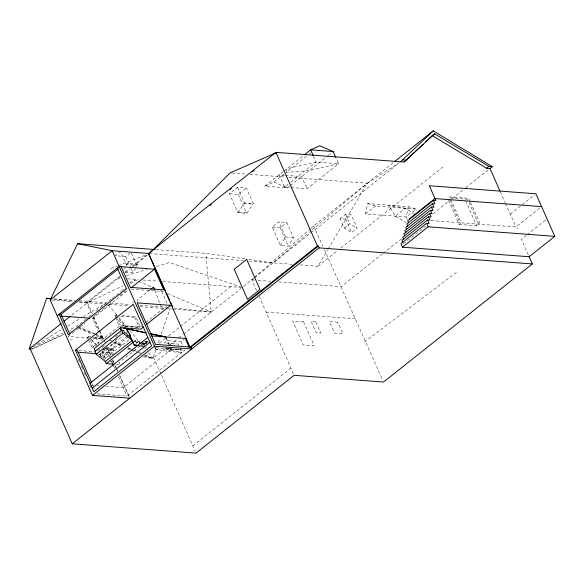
<?xml version="1.0" encoding="UTF-8"?>
<svg xmlns="http://www.w3.org/2000/svg" width="584" height="584" viewBox="0 0 584 584"><rect width="100%" height="100%" fill="white"/><g stroke="black" fill="none" stroke-linecap="round" stroke-linejoin="round"><path stroke-width="0.44" stroke-dasharray="2.92 2.19" d="M286.16 171.747L286.693 168.856L316.032 162.053L338.567 163.754L336.048 158.06M367.635 203.582L375.446 206.042L416.166 209.108L406.209 217.007L365.496 213.941L367.635 203.582L408.347 206.656L416.166 209.108L416.859 210.685M408.347 206.656L406.209 217.007L407.252 219.365M144.212 355.897L149.248 358.014L152.979 358.299L156.227 348.845M158.293 342.837L160.067 337.683M161.25 334.245L170.404 307.615M123.888 269.582L125.742 266.465M126.21 265.683L127.597 263.347L138.028 264.129L136.641 266.472M125.107 272.122L132.933 272.706L136.174 267.253M237.827 212.7L244.455 202.911L253.303 203.575L246.39 187.975L237.542 187.303L229.424 193.749L237.827 212.7L246.674 213.372L253.303 203.575M280.451 245.557L285.547 236.98L278.867 221.891L272.283 227.118L280.451 245.557L288.372 246.149L293.467 237.571L286.781 222.489L278.867 221.891M300.045 264.888L317.93 266.238L327.697 249.791M328.164 249.01L367.248 183.237L399.098 162.739M256.566 290.591L251.813 279.86L310.133 228.848M310.819 228.249L393.638 162.294M311.25 230.665L273.224 262.866L246.244 259.062M311.936 230.081L367.248 183.237L286.386 177.142M138.028 264.129L136.685 265.194L126.253 264.406L120.581 251.594L115.333 255.756L125.764 256.544L131.013 252.383M126.253 264.406L127.597 263.347M120.005 276.086L86.512 302.665L92.6 316.119M124.991 272.122L129.268 268.728M132.123 266.472L148.511 253.463M71.832 315.126L119.851 277.013M125.487 272.546L130.422 268.625M133.24 266.392L148.029 254.646M64.649 333.822L31.886 349.166L63.882 334.435M229.424 193.749L238.272 194.414L246.39 187.975M86.162 318.966L77.03 326.215L69.737 329.69M88.972 316.74L91.082 315.068M95.995 311.162L105.835 303.359M111.442 298.906L106.536 302.804L79.3 300.745M112.143 298.351L120.552 291.679M121.253 291.117L123.355 289.452M130.363 283.89L135.276 279.991L137.78 281.05M70.153 334.997L68.24 336.515L88.118 338.019M72.285 333.311L85.052 323.171M94.272 315.856L110.588 302.906M119.808 295.584L126.903 289.956M98.747 332.435L92.535 318.411L128.166 290.131M289.518 186.201L287.379 187.902L264.837 186.201L283.247 171.594M283.933 171.046L303.585 155.446M264.837 186.201L273.911 182.091L283.89 174.171M306.366 156.329L286.029 172.477L309.228 170.557L338.567 163.754L307.053 188.763L290.825 187.537M309.177 154.103L310.578 152.986M88.14 339.034L87.439 337.442L89.316 335.953M117.107 318.448L114.741 315.776L115.698 315.017L117.442 315.148M150.095 289.781L137.072 300.118L137.714 301.782M284.517 175.28L279.108 174.871L284.51 187.062L288.014 184.288M290.817 182.062L316.032 162.053L313.506 156.359M290.233 185.632L327.536 156.03M328.237 155.468L333.165 151.555M88.498 339.83L92.016 347.772L120.275 325.346L140.313 326.858L135.736 316.528L120.924 315.411M120.837 316.236L134.78 317.287L135.736 316.528M97.798 350.809L101.317 348.013M102.025 347.458L104.135 345.779M115.406 336.837L118.924 334.041M119.632 333.486L121.034 332.369M103.171 350.042L105.281 348.363M115.143 340.538L117.253 338.859M98.572 354.225L99.813 354.32L123.341 335.647M127.305 335.997L101.244 356.678L103.112 356.817L104.251 359.401L130.312 338.72M101.412 352.24L107.733 352.714L113.011 348.524L105.821 347.984M115.442 317.36L119.318 326.106L139.357 327.617L141.678 325.77M145.781 322.521L166.425 306.133M128.458 336.698L102.82 357.043L103.967 359.627M99.521 353.889L108.558 354.576L113.836 350.385L110.902 343.757M111.836 355.006L113.975 353.305M272.283 227.118L280.196 227.716L286.781 222.489M143.584 344.451L146.445 342.589L144.051 344.487L143.007 343.166M142.671 346.808L146.891 343.458L145.934 341.29L119.202 362.496L119.844 363.949M159.301 343.304L165.688 338.238M168.528 335.983L179.879 326.974M180.587 326.412L230.746 286.605M149.248 358.014L150.015 357.408L144.978 355.291M145.467 355.123L152.979 358.299L165.812 348.115M170.068 344.735L177.872 338.537M178.58 337.975L182.843 334.596M183.551 334.033L240.812 288.584M253.952 278.159L242.221 287.467L162.819 281.481M254.668 277.59L310.228 233.49M310.943 232.928L399.186 162.892M170.09 347.298L168.177 348.816L182.106 349.867M97.141 393.864L126.962 396.113L184.836 350.181L170.908 349.13L167.98 351.458L158.162 349.56M171.652 349.188L123.209 387.637L106.04 386.345M178.799 345.487L178.149 344.034L164.221 342.983L167.148 340.662L181.077 341.713L183.836 339.523M340.056 218.679L345.611 214.27L351.166 214.686L357.116 228.125L351.561 232.534L344.224 228.081L340.056 218.679L345.611 219.102L351.166 214.686M344.224 228.081L349.779 223.672L357.116 228.125M365.496 213.941L375.446 206.042M317.93 266.238L337.932 250.361M340.786 248.098L442.92 167.031M405.325 208.291L388.689 205.174L395.375 216.189L405.325 208.291L414.37 213.773M382.52 253.828L341.224 286.598L278.006 281.831M383.228 253.259L402.456 238.009M433.065 213.707L449.439 200.713M452.293 198.451L462.966 189.975M465.82 187.712L488.604 169.63M403.464 243.871L426.284 225.76M448.476 200.37L459.141 224.446L461.156 222.847L450.118 197.947L467.631 199.268M192.851 445.928L290.912 368.095M459.141 224.446L476.654 225.767L478.668 224.168L468.368 200.925M510.255 214.167L534.506 194.925M430.999 220.577L515.935 226.979L541.609 206.605M526.374 235.316L521.388 239.272L528.761 255.909M527.089 234.746L546.347 219.467M364.409 342.078L457.148 271.794M37.011 344.297L62.006 329.376M67.474 326.113L79.979 318.652M83.103 316.791L105.755 303.264M79.278 301.848L87.439 302.738L123.115 285.773M129.597 282.692L135.276 279.991M33.252 347.035L63.247 332.771M69.569 331.559L71.212 330.799M110.85 268.633L117.559 266.005M118.399 265.676L146.088 254.843M120.173 277.604L118.442 278.13L120.253 278.269M126.217 275.75L146.964 269.399M156.468 266.486L169.433 262.523L240.513 286.883M285.423 175.346L301.651 176.572L307.053 188.763M231.87 173.032L246.404 174.127M250.04 174.404L285.474 177.076M284.51 187.062L289.919 187.471M243.783 203.444L252.631 204.108M238.688 212.021L247.536 212.686M285.547 236.98L293.467 237.571M155.782 249.587L205.772 253.361L245.346 258.938M149.438 253.529L243.404 260.617M248.828 261.026L292 264.282M251.813 279.86L254.522 280.064M258.135 280.335L270.779 281.291M127.502 278.816L138.364 279.634M142.898 279.977L158.293 281.138M131.057 289.08L161.783 291.401L167.104 303.424M266.078 312.053L355.488 318.791M132.48 302.366L133.751 302.461M53.889 298.833L74.767 300.402M110.135 303.074L129.925 304.563M139.817 305.308L166.805 307.345M52.005 300.067L71.978 301.57M79.249 302.118L105.558 304.103M109.179 304.373L129.1 305.877M139.97 306.695L165.33 308.608M166.236 308.68L171.674 309.089M172.579 309.155L211.226 312.075L205.772 253.361M114.741 315.776L116.479 315.907M92.535 318.411L94.455 318.557M124.582 326.171L139.737 327.31M90.878 336.866L88.396 336.683L90.177 338.581M94.192 337.121L105.733 337.99M145.693 341.282L148.387 341.487M144.752 341.633L148.336 341.903M87.439 337.442L89.184 337.574M93.535 337.902L103.988 338.691M144.701 342.041L148.285 342.312M92.637 338.355L101.674 339.041L99.112 333.26M142.401 343.122L146.891 343.458M142.357 343.531L145.942 343.801M141.408 343.874L145.891 344.21M70.328 339.538L72.226 339.684M139.299 345.312L143.649 345.64M167.082 348.203L170.674 348.473M164.776 348.444L178.704 349.495M180.084 348.4L181.909 352.502L167.98 351.458L166.155 347.349M92.016 347.772L93.761 347.903M105.083 348.757L112.055 349.283L110.296 345.312M102.149 349.502L113.836 350.385M78.818 350.531L94.177 351.692M29.966 348.356L32.653 348.553M143.131 356.89L153.745 357.685L161.126 374.337M110.215 361.825L114.712 362.16M115.814 364.343L119.297 364.606M90.681 385.184L93.389 385.389M97.002 385.659L98.813 385.798M174.032 308.016L211.226 312.075L167.82 293.745M53.881 299.074L72.927 301.154M156.03 347.517L181.909 352.502M139.43 345.954L143 346.641M143.89 346.808L147.46 347.502M78.592 327.405L94.557 334.106M95.396 334.464L104.638 338.348M113.887 342.231L122.29 345.757M128.166 348.232L130.692 349.29M131.531 349.641L136.576 351.758M137.415 352.108L139.934 353.174M78.665 328.361L92.951 334.362M96.309 335.778L103.872 338.954M113.121 342.837L121.523 346.363M127.407 348.838L129.925 349.896M130.765 350.247L134.962 352.013M138.612 281.4L151.964 287.043M152.804 287.394L155.3 288.452M160.308 290.569L164.484 292.328M77.869 326.573L94.557 333.617M95.389 333.975L104.572 337.851M109.58 339.968L122.932 345.604M127.94 347.721L130.444 348.779M134.619 350.539L136.291 351.247M139.627 352.656L141.299 353.364M273.911 182.091L287.379 187.902M395.375 216.189L405.924 222.592M91.659 339.618L98.2 346.575M90.775 339.209L97.908 346.801M115.698 315.017L125.151 325.711L124.195 326.478L117.698 319.119M108.274 304.885L118.143 316.674M118.727 317.368L126.852 327.084M129.757 330.551L137.89 340.26M141.372 344.421L145.431 349.276M148.336 352.743L152.979 358.299M517.234 227.818L517.738 228.753M313.564 225.847L322.908 246.375M324.405 249.653L382.783 380.388M92.958 316.915L98.937 330.121M99.309 330.945L103.069 339.246M106.069 345.889L110.58 355.853M112.457 359.999L113.588 362.489M115.085 365.81L117.72 371.621M119.596 375.775L129.363 397.354L119.815 375.789M500.327 191.749L505.109 202.546M505.474 203.371L515.935 226.979M470.135 201.589L468.696 198.348L448.388 196.815L449.111 198.436M470.492 202.4L480.187 224.285M465.616 200.859L476.654 225.767M449.468 199.246L459.885 222.752M345.611 214.27L349.779 223.672M345.611 219.102L351.561 232.534M280.196 227.716L288.372 246.149M237.542 187.303L244.455 202.911M238.272 194.414L246.674 213.372M259.128 296.365L293.752 374.505M181.077 341.713L182.551 345.027M131.363 253.186L136.685 265.194M166.294 337.72L169.455 344.845M165.834 337.683L168.988 344.808M170.36 347.911L170.908 349.13M125.764 256.544L130.78 267.859M131.137 268.669L132.933 272.706M161.491 375.169L195.333 451.527M134.78 317.287L139.357 327.617M145.978 342.553L147.124 345.137M143.19 342.553L144.051 344.487M117.457 318.988L120.275 325.346M87.439 302.738L92.235 313.557M93.71 316.893L99.229 329.339M99.594 330.164L103.638 339.289M104.01 340.122L105.113 342.611M107.317 347.589L110.989 355.882M112.829 360.029L113.931 362.518M115.406 365.832L116.136 367.497M116.508 368.322L117.61 370.811M105.594 347.889L107.733 352.714M108.558 354.576L109.661 357.05M111.486 361.189L112.223 362.839M113.683 366.146L114.785 368.628M118.45 376.892L126.962 396.113M102.302 350.933L106.113 359.54M95.849 337.245L98.667 343.604M102.017 351.166L105.485 358.985M100.105 354.094L100.959 356.028M99.813 354.32L100.959 356.904M90.447 340.428L93.265 346.786M91.958 383.381L92.987 385.688M93.323 386.462L94.352 388.776M78.417 359.488L79.519 361.971M81.351 366.102L82.446 368.584M84.278 372.716L85.381 375.198M89.775 385.119L91.14 388.199M154.818 290.379L159.98 303.651M160.301 304.483L162.235 309.462M337.764 322.222L329.471 321.601L334.603 333.172L342.888 333.793L337.764 322.222M315.681 321.601L311.119 321.258L316.2 332.727L320.762 333.07L315.681 321.601M303.563 321.813L292.569 320.988L303.191 344.954L314.185 345.786L303.563 321.813"/><path stroke-width="0.88" d="M30.989 349.093L29.2 348.962L46.625 298.285L51.158 298.628M129.736 398.186L92.484 395.375L50.188 299.928L77.614 243.696L154.869 249.521M150.73 252.237L230.052 172.893L276.831 152.424L275.407 153.555M400.609 161.761L433.24 130.86L492.327 166.681L490.027 168.506L486.662 168.25L432.248 135.641L425.7 141.773M402.843 242.469L401.909 240.36L427.583 219.986L429.138 223.497L426.619 223.307L400.952 243.681L402.507 247.193L529.126 256.741L532.323 263.953L319.127 247.879L318.331 246.083L190.946 347.188L190.012 347.115L148.511 253.463L275.896 152.358L404.091 162.023L413.917 152.818M415.224 151.592L423.079 144.226M404.091 162.023L434.547 133.816L488.961 166.425L492.327 166.681M50.188 299.928L112.186 250.718L149.438 253.529M57.195 315.747L119.194 266.538L155.519 269.275M126.421 288.686L68.255 334.851L59.115 314.221L61.013 314.367L118.472 268.764M29.2 348.962L61.189 323.572M64.028 321.324L70.409 316.251M209.933 205.517L211.357 204.393M229.862 189.705L231.286 188.574M252.631 171.63L254.055 170.499M131.013 287.868L154.534 269.202L163.695 289.876L130.261 287.357L121.092 266.684M304.293 154.884L310.63 149.862L319.696 145.752L333.165 151.555L335.69 157.249M150.781 289.233L153.526 287.058L154.49 289.547M75.409 350.174L133.174 304.33L151.577 345.867L93.812 391.711L75.409 350.174L77.307 350.32L91.593 382.556M143.416 326.909L140.561 329.172L120.523 327.661L94.09 348.648L95.228 351.232M126.582 329.172L127.429 328.909L145.825 332.756M114.07 364.212L106.237 363.62L105.273 361.452L96.163 354.211L122.888 333.004L120.523 327.661M129.166 336.136L129.546 335.837L127.684 335.69L126.538 333.106L124.677 332.968L123.531 330.383L121.669 330.245L94.944 351.458L96.163 354.211M146.277 324.638L170.557 305.366M105.273 361.452L132.466 340.275M106.237 363.62L135.357 340.508L136.503 343.093L138.897 341.187L140.043 343.772L142.438 341.874M90.06 383.235L147.825 337.391M92.214 388.097L149.978 342.253M92.484 395.375L154.483 346.166L191.742 348.976L190.946 347.188M394.353 161.724L433.24 130.86M432.248 135.641L434.547 133.816M190.012 347.115L317.404 246.01L318.331 246.083M29.966 348.356L72.263 443.804L319.127 247.879M409.34 218.942L435.014 198.567L541.609 206.605M529.126 256.741L554.8 236.367L535.929 193.793L429.335 185.748L435.89 200.538L433.372 200.348L407.698 220.723L408.632 222.832M433.372 200.348L434.927 203.86L432.416 203.67L406.741 224.044L407.676 226.154M432.416 203.67L433.97 207.181L431.459 206.992L405.785 227.366L406.719 229.476M431.459 206.992L433.014 210.503L430.496 210.313L404.821 230.695L405.734 232.739M430.496 210.313L432.007 213.722L429.495 213.532L403.821 233.914L404.727 235.958M486.662 168.25L488.961 166.425M429.495 213.532L431.007 216.949L428.488 216.759L402.814 237.133L403.726 239.177M402.507 247.193L428.181 226.818L554.8 236.367M532.323 263.953L383.52 382.053L294.11 375.308L196.042 453.14L72.263 443.804M157.724 349.341L155.935 349.451L112.186 250.718L77.614 243.696M189.209 347.429L191.004 347.319M333.165 151.555L310.63 149.862L313.148 155.548M402.909 159.936L406.391 160.198M427.583 219.986L429.999 220.168L428.488 216.759M306.512 254.661L307.439 254.726M292.81 265.53L293.745 265.603M261.055 290.73L261.99 290.803M247.937 301.147L248.864 301.22M169.265 300.286L169.718 300.322L166.367 292.92M171.543 305.439L137.123 302.848L155.526 344.385L189.953 346.976M59.247 314.535L61.152 314.681M60.904 316.024L89.819 318.207M123.428 328.215L126.283 328.099L126.962 328.872L134.079 344.918L138.539 345.779M151.774 335.909L186.201 338.508M130.692 338.413L131.677 338.494M132.962 342.406L133.429 342.443M134.079 344.918L136.685 345.115M77.833 352.254L96.813 353.685M46.625 298.285L51.158 298.782M150.205 333.676L165.965 336.975M126.962 328.872L146.234 332.902M150.614 333.822L165.506 336.939M122.888 333.004L131.999 340.238M148.511 253.463L165.63 291.277M170.462 301.964L172.696 306.899M190.924 347.188L191.742 348.976M490.027 168.506L499.955 190.917M426.619 223.307L428.181 226.818M275.896 152.358L317.404 246.01M185.208 338.428L188.968 346.903M117.282 268.056L126.443 288.737M129.553 333.698L130.619 336.092M126.932 329.975L127.998 332.369M129.414 335.566L130.831 338.757M120.143 327.967L121.29 330.551M112.588 363.664L113.318 365.321M61.013 314.367L69.795 334.187M246.674 259.384L234.221 269.268L247.594 299.439L260.048 289.554L246.674 259.384"/></g></svg>
